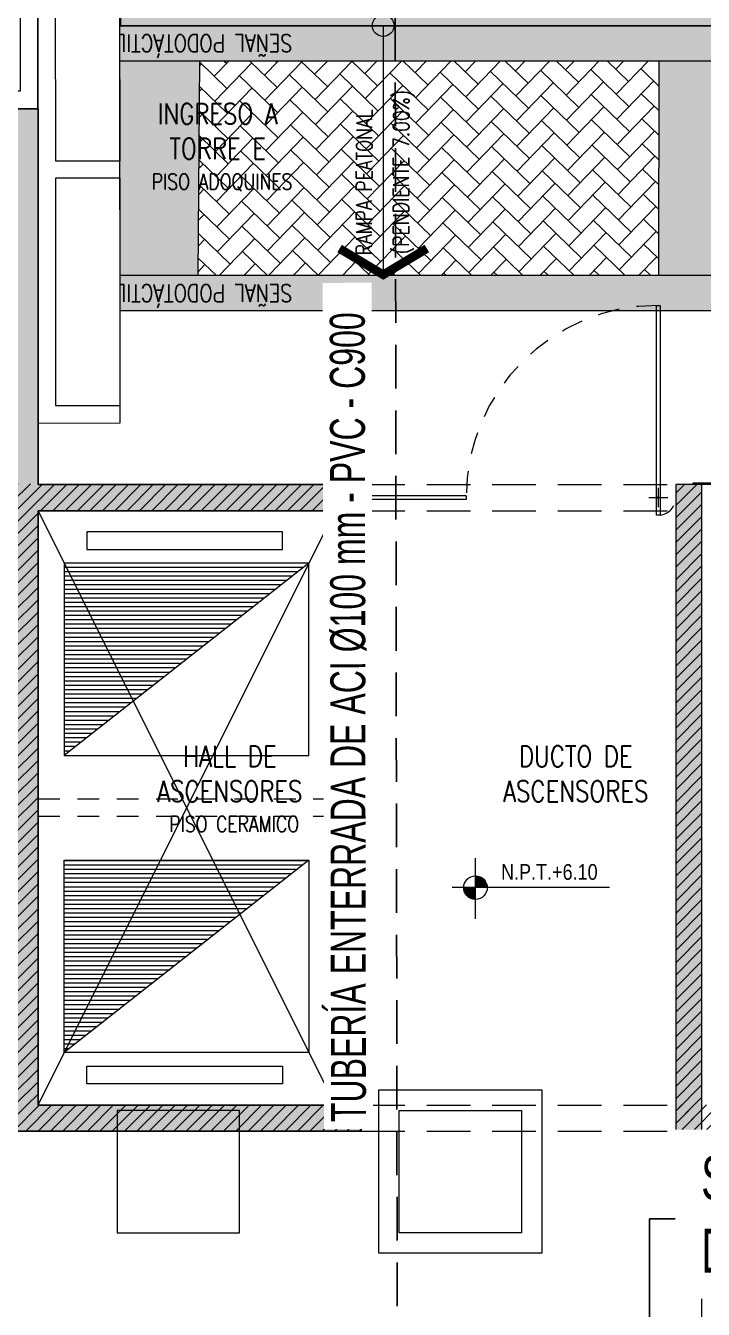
# Model space of a CAD drawing. Header units: millimetres. Extents: x 3765 to 3833, y 1327 to 1657.
# Drawn here: x 3791.45 to 3795.33, y 1488.24 to 1495.59 of the extents above; entities that cross this region are included whole.
import ezdxf
from ezdxf import colors
from ezdxf.entities.mleader import LeaderData, LeaderLine
from ezdxf.enums import TextEntityAlignment as Align
from ezdxf.math import Vec2, Vec3
from ezdxf.xclip import XClip

# ---------------------------------------------------------------- set-up
doc = ezdxf.new("R2010")
doc.units = ezdxf.units.MM
doc.header["$XCLIPFRAME"] = 2
doc.set_wipeout_variables(frame=1)
for name, pattern in [('ACAD_ISO03W100', [30, 12, -18]), ('ACAD_ISO07W100', [3, 0, -3]), ('DASHED2', [0.375, 0.25, -0.125]), ('HIDDEN', [0.375, 0.25, -0.125]), ('HIDDEN2', [0.1875, 0.125, -0.0625]), ('X-REF_DP_Arquitectura$0$HIDDEN', [0.375, 0.25, -0.125])]:
    doc.linetypes.add(name, pattern=pattern)
doc.layers.get('0').update_dxf_attribs({"color": 251, "lineweight": 9})
for name, color, linetype, lineweight in [('000 SOS 911 TEXTOS ACI', 7, 'Continuous', 9), ('000 SOS 911 TUB. ENTERRADA  ACI', 5, 'DASHED2', 25), ('000 SOS 911 TUBERIA ACI', 3, 'Continuous', 25), ('A-01', 251, 'Continuous', 13), ('A-Adoquines', 251, 'Continuous', 13), ('A-EST PLACAS', 251, 'Continuous', 13), ('A-HATCH', 251, 'Continuous', 13), ('A-MOBILIARIO', 251, 'Continuous', 13), ('A-MURO BAJO', 251, 'Continuous', 13), ('A-MUROS', 251, 'Continuous', 13), ('A-NIVELES-NPT', 251, 'Continuous', 13), ('A-PROYECCIONES', 251, 'HIDDEN2', 13), ('A-TEXTO-ACABADO PISO', 251, 'Continuous', 13), ('A-TEXTO-AMBIENTE', 251, 'Continuous', 13), ('A_20_Estructuras', 251, 'Continuous', 13), ('A_30_DispositivosElect', 251, 'Continuous', 13), ('A_30_TableroElect', 251, 'Continuous', 13), ('A_50_TextoAmbiente', 251, 'Continuous', 13), ('A_50_TextoIndicaciones', 251, 'Continuous', 13), ('A_50_Vigas', 251, 'X-REF_DP_Arquitectura$0$HIDDEN', 13), ('A_60_HatchEstructuras', 251, 'Continuous', 13), ('MURO CF 120', 251, 'Continuous', 13)]:
    doc.layers.add(name, color=color, linetype=linetype, lineweight=lineweight)
doc.styles.add('PIPE', font='ARIALN.TTF', dxfattribs={"width": 0.8})
doc.styles.add('R80', font='ARIALN.TTF', dxfattribs={"height": 2.03})
doc.styles.add('ROMANS', font='romans.shx', dxfattribs={"width": 0.8})
doc.styles.add('TXT_COTAS', font='romans.shx', dxfattribs={"width": 0.8})
pattern_1 = [(45, (-227164.531382, -8188178.54172), (-0.02245064030267, 0.02245064030267), [])]
pattern_2 = [(45, (131.3, -47.8), (-0.035355339, 0.035355339), [])]

# ---------------------------------------------------------------- blocks, each defined once
blk = doc.blocks.new('*U153')
at = {"true_color": 0x636466}
h = blk.add_hatch(dxfattribs=at)
h.set_pattern_fill('HEX', color=251, scale=0.005)
h.set_pattern_definition([(0, (2.429665, 0), (0, 0.0274963), [0.015875, -0.03175]), (120, (2.429665, 0), (-0.0238125, -0.01374815), [0.015875, -0.03175]), (60, (2.44554, 0), (-0.0238125, 0.01374815), [0.015875, -0.03175])])
h.paths.add_polyline_path([(0, 0.2), (0, 0), (3.6297, 0), (3.6297, 0.2)])
at = {"layer": 'A-01'}
blk.add_lwpolyline([(0, 0.2), (0, 0), (3.6297, 0), (3.6297, 0.2)], close=True, dxfattribs=at)
at = {"layer": 'A_50_TextoIndicaciones', "insert": (3.0297, 0.1), "char_height": 0.1, "width": 1.200005, "attachment_point": 5, "style": 'TXT_COTAS'}
blk.add_mtext('\\pxsm1,qc,t16;SEÑAL PODOTÁCTIL', dxfattribs=at)
blk = doc.blocks.new('*U154')
at = {"true_color": 0x636466}
h = blk.add_hatch(dxfattribs=at)
h.set_pattern_fill('HEX', color=251, scale=0.005)
h.set_pattern_definition([(0, (2.42947, 0), (0, 0.0274963), [0.015875, -0.03175]), (120, (2.42947, 0), (-0.0238125, -0.01374815), [0.015875, -0.03175]), (60, (2.445345, 0), (-0.0238125, 0.01374815), [0.015875, -0.03175])])
h.paths.add_polyline_path([(0, 0.2), (0, 0), (3.6295, 0), (3.6295, 0.2)])
at = {"layer": 'A-01'}
blk.add_lwpolyline([(0, 0.2), (0, 0), (3.6295, 0), (3.6295, 0.2)], close=True, dxfattribs=at)
at = {"layer": 'A_50_TextoIndicaciones', "insert": (3.0295, 0.1), "char_height": 0.1, "width": 1.200005, "attachment_point": 5, "style": 'TXT_COTAS'}
blk.add_mtext('\\pxsm1,qc,t16;SEÑAL PODOTÁCTIL', dxfattribs=at)
blk = doc.blocks.new('TRAZO 2')
h = blk.add_hatch()
h.set_pattern_fill('AR-HBONE', color=8, scale=0.001, angle=78.37565)
h.set_pattern_definition([(123.37565, (35.34443, 173.15778), (-0.1407371, 0.02895151), [0.3048, -0.1016]), (213.37565, (35.28854, 173.24263), (-0.1407371, 0.02895151), [0.3048, -0.1016])])
h.paths.add_polyline_path([(64.1823, 142.1392), (65.38, 141.8613), (64.8058, 139.2962), (63.6068, 139.5684)])
at = {"layer": 'A-Adoquines'}
h = blk.add_hatch(color=8, dxfattribs=at)
h.dxf.hatch_style = 1
h.paths.add_polyline_path([(64.8058, 139.2962), (63.6068, 139.5684), (63.5129, 139.1489), (64.7126, 138.8802)])
h.paths.add_polyline_path([(65.5056, 142.422), (64.3058, 142.6909), (64.1823, 142.1391), (65.38, 141.8613)])
h.paths.add_polyline_path([(65.8964, 142.3334), (65.7007, 142.3792), (64.9078, 138.8363), (65.1036, 138.7924)])
blk.add_lwpolyline([(64.1823, 142.1391), (65.38, 141.8613), (64.8058, 139.2962), (63.6068, 139.5684)], close=True)
blk.add_lwpolyline([(64.3058, 142.6909), (65.7012, 142.3781), (64.9078, 138.8364), (63.5129, 139.1489)], close=True, dxfattribs=at)
at = {"layer": 'A-Adoquines', "elevation": 0}
blk.add_lwpolyline([(65.8966, 142.3333), (65.7009, 142.3792), (64.9078, 138.8363), (65.1036, 138.7924)], close=True, dxfattribs=at)
at = {"layer": 'A-HATCH'}
blk.add_lwpolyline([(65.6745, 142.2588), (66.9205, 141.9821), (67.1264, 142.9013), (67.3485, 142.8495, 0.099711), (67.7331, 141.2778, 0.257304), (69.6096, 139.8671, 0.13775), (71.3236, 140.2015, 0.129174), (73.5221, 142.1857, 0.104349), (74.6844, 145.0037, 0.124556), (74.561, 147.5253, 0.208461), (73.2322, 149.1385, 0.052972), (72.7817, 149.2982), (67.5273, 150.5264), (68.8822, 156.5832), (69.81, 156.3753)], format="xyb", dxfattribs=at)
at = {"rotation": 77.38167198068747}
for name, p in [('*U153', (63.5129, 139.1489)), ('*U154', (64.9078, 138.8364))]:
    blk.add_blockref(name, p, dxfattribs=at)
blk = doc.blocks.new('A$C9f73720c')
at = {"layer": 'A-PROYECCIONES', "linetype": 'Continuous'}
h = blk.add_hatch(color=256, dxfattribs=at)
h.dxf.hatch_style = 1
edge = h.paths.add_edge_path()
edge.add_arc((33.1235, 110.2097), 0.0625, 0, 360)
blk.add_line((33.1235, 110.2097, 0), (31.7324, 110.521, 0), dxfattribs=at)
at = {"layer": 'A-PROYECCIONES', "linetype": 'Continuous', "const_width": 0.05, "elevation": 0}
blk.add_lwpolyline([(31.9333, 110.7322), (31.7324, 110.521), (31.8241, 110.2443)], dxfattribs=at)
at = {"layer": 'A-PROYECCIONES', "linetype": 'Continuous'}
blk.add_circle((33.1235, 110.2097, 0), 0.0625, dxfattribs=at)
at = {"rotation": 0.00873130886672623}
blk.add_blockref('TRAZO 2', (-32.2017, -30.593, 0), dxfattribs=at)
at = {"layer": 'A_50_TextoIndicaciones', "style": 'ROMANS', "width": 0.8}
for s, p in [('RAMPA PEATONAL', (31.8546, 110.5605, 0)), ('(PENDIENTE 7.00%%%)', (31.8143, 110.3531, 0))]:
    blk.add_text(s, height=0.09, rotation=347.23148, dxfattribs=at).set_placement(p)
blk = doc.blocks.new('*U112')
for p, q in [((-0.2457, -0.0949), (-0.2457, 0.3957)), ((0.2449, 0.3957), (-0.2457, 0.3957)), ((0.2449, -0.0949), (0.2449, 0.3957)), ((-0.1537, -0.0029), (-0.1537, 0.3037)), ((0.1529, -0.0029), (0.1529, 0.3037)), ((0.2449, -0.0949), (-0.2457, -0.0949))]:
    blk.add_line(p, q)
at = {"linetype": 'HIDDEN', "ltscale": 12}
blk.add_circle((0, 0.1504), 0.4, dxfattribs=at)
at = {"ltscale": 0.035}
blk.add_circle((0, 0.1504), 0.4, dxfattribs=at)
blk = doc.blocks.new('A$C44b26ab3')
at = {"layer": 'A_30_TableroElect', "xscale": -1, "rotation": 90.35724673086504}
blk.add_blockref('*U112', (3.8094, 2.2857, 0), dxfattribs=at)
at = {"color": 3}
blk.add_wipeout([(2.2005, 0.8423), (0.1027, 1.313), (0, 0.8543), (3.8095, 0), (4.0114, 0.921), (2.3037, 1.3033)], dxfattribs=at).translate(0, 0, 0).dxf.layer = 'A_30_DispositivosElect'
at = {"layer": 'A_30_TableroElect'}
h = blk.add_hatch(dxfattribs=at)
h.set_pattern_fill('ANSI31', color=256, scale=0.01)
h.set_pattern_definition(pattern_1)
edge = h.paths.add_edge_path()
edge.add_line((3.6994, 0.6616), (3.9433, 0.607))
edge.add_line((3.9433, 0.607), (4.0136, 0.9211))
edge.add_line((4.0136, 0.9211), (3.7697, 0.9757))
edge.add_line((3.7697, 0.9757), (3.6994, 0.6616))
h = blk.add_hatch(dxfattribs=at)
h.set_pattern_fill('ANSI31', color=256, scale=0.01)
h.set_pattern_definition(pattern_1)
edge = h.paths.add_edge_path()
edge.add_line((3.5639, 0.0566), (3.8079, 0.002))
edge.add_line((3.8079, 0.002), (3.8778, 0.3142))
edge.add_line((3.8778, 0.3142), (3.6338, 0.3688))
edge.add_line((3.6338, 0.3688), (3.5639, 0.0566))
for p, q in [((2.3055, 1.3015, 0.006), (2.2028, 0.8429, 0.006)), ((3.7693, 0.9738, 0.006), (2.3055, 1.3015, 0.006)), ((2.4031, 1.2797, 0.006), (2.3222, 0.9186, 0.006)), ((3.6717, 0.9957, 0.006), (2.4031, 1.2797, 0.006)), ((0.4463, 1.2361, 0.006), (0.3436, 0.7774, 0.006)), ((3.6666, 0.5152, 0.006), (0.4463, 1.2361, 0.006)), ((0.522, 1.1166, 0.006), (0.4412, 0.7556, 0.006)), ((1.7906, 0.8327, 0.006), (0.522, 1.1166, 0.006)), ((3.5908, 0.6346, 0.006), (3.6717, 0.9957, 0.006)), ((3.6666, 0.5152, 0.006), (3.7693, 0.9738, 0.006)), ((2.3222, 0.9186, 0.006), (3.5908, 0.6346, 0.006)), ((1.7098, 0.4716, 0.006), (1.7906, 0.8327, 0.006)), ((1.8882, 0.8108, 0.006), (1.8074, 0.4496, 0.006)), ((3.1568, 0.5269, 0.006), (1.8882, 0.8108, 0.006)), ((2.2028, 0.8429, 0.006), (3.6666, 0.5152, 0.006)), ((0.3436, 0.7774, 0.006), (3.5639, 0.0566, 0.006)), ((0.4412, 0.7556, 0.006), (1.7098, 0.4716, 0.006)), ((3.076, 0.1657, 0.006), (3.1568, 0.5269, 0.006)), ((3.5639, 0.0566, 0.006), (3.6666, 0.5152, 0.006)), ((1.8074, 0.4496, 0.006), (3.076, 0.1657, 0.006)), ((3.2282, 0.3878, 0.006), (3.1736, 0.1439, 0.006)), ((3.5209, 0.3222, 0.006), (3.2282, 0.3878, 0.006)), ((3.4663, 0.0784, 0.006), (3.5209, 0.3222, 0.006)), ((3.1736, 0.1439, 0.006), (3.4663, 0.0784, 0.006))]:
    blk.add_line(p, q, dxfattribs=at)
at = {"layer": 'A_30_TableroElect', "elevation": -0.772}
blk.add_lwpolyline([(3.8778, 0.3142), (3.9433, 0.607), (3.6994, 0.6616), (3.6338, 0.3688), (3.8778, 0.3142)], dxfattribs=at)
blk = doc.blocks.new('ESTRUC_P1')
at = {"layer": 'A_60_HatchEstructuras'}
h = blk.add_hatch(color=256, dxfattribs=at)
h.dxf.hatch_style = 1
h.paths.add_polyline_path([(23.55, -6.175), (21.7, -6.175), (21.7, -2.775), (23.55, -2.775), (23.55, -2.625), (21.7, -2.625), (21.7, -0.475), (20.85, -0.475), (20.85, -0.625), (21.55, -0.625), (21.55, -6.325), (23.55, -6.325)])
h = blk.add_hatch(color=256, dxfattribs=at)
h.dxf.hatch_style = 1
h.paths.add_polyline_path([(25.5, -2.625), (25.35, -2.625), (25.35, -6.325), (25.5, -6.325)])
h.paths.add_polyline_path([(25.88, -0.625), (26.5, -0.625), (26.5, -0.475), (25.68, -0.475), (25.68, -6.325), (25.88, -6.325)])
for points in [[(21.7, -6.175), (23.4, -2.775)], [(21.7, -2.775), (23.4, -6.175)]]:
    blk.add_lwpolyline(points)
at = {"layer": 'A_20_Estructuras'}
for points in [[(23.55, -6.175), (21.7, -6.175), (21.7, -2.775), (23.55, -2.775), (23.55, -2.625), (21.7, -2.625), (21.7, -0.475), (20.85, -0.475), (20.85, -0.625), (21.55, -0.625), (21.55, -6.325), (23.55, -6.325)], [(25.5, -2.625), (25.35, -2.625), (25.35, -6.325), (25.5, -6.325)]]:
    blk.add_lwpolyline(points, close=True, dxfattribs=at)
at = {"layer": 'A_50_Vigas'}
for p, q in [((23.55, -2.625), (25.35, -2.625)), ((23.4, -2.775), (23.4, -6.175)), ((23.55, -2.775), (25.35, -2.775)), ((23.55, -2.775), (23.55, -6.175))]:
    blk.add_line(p, q, dxfattribs=at)
for points in [[(23.55, -6.175), (25.35, -6.175)], [(23.55, -6.325), (25.35, -6.325)], [(25.5, -7.525), (25.5, -6.325)]]:
    blk.add_lwpolyline(points, dxfattribs=at)
blk = doc.blocks.new('DPTO 75.2')
at = {"layer": 'A-MUROS', "color": 8}
blk.add_line((10.05, 5.85, 0), (10.9, 5.85, 0), dxfattribs=at)
blk = doc.blocks.new('ASCENSOR_01')
h = blk.add_hatch()
h.set_pattern_fill('_U', color=256, scale=0.025, angle=360, style=0, pattern_type=0)
h.set_pattern_definition([(1e-07, (54.049875, -126.000315), (-4e-11, 0.025), [])])
h.paths.add_polyline_path([(-1.4, 1.1), (0, 0), (0, 1.1)])
blk.add_line((-1.4, 1.1, 0), (0, 0))
for points in [[(-0.1281, 1.178), (-1.2496, 1.178), (-1.2496, 1.2783), (-0.1281, 1.2783)], [(0, 0), (-1.4, 0), (-1.4, 1.1), (0, 1.1)]]:
    blk.add_lwpolyline(points, close=True)
blk = doc.blocks.new('MV_120')
at = {"color": 7}
for p, q in [((-0.155, 0), (-0.045, 0)), ((-0.1, 0.055), (-0.1, -0.055))]:
    blk.add_line(p, q, dxfattribs=at)
blk.add_lwpolyline([(-0.09, 1.0995), (-0.09, -0.0995, -0.050126), (-0.11, -0.0995), (-0.11, 1.0995, -0.050126), (-0.09, 1.0995, 1.105542)], format="xyb")
blk.add_circle((-0.1, 0), 0.005, dxfattribs=at)
at = {"color": 7, "linetype": 'HIDDEN', "ltscale": 0.5}
blk.add_arc((-0.1, 0), 1.1, 90, 180, dxfattribs=at)
at = {"color": 8, "linetype": 'ACAD_ISO03W100', "ltscale": 0.0025}
blk.add_arc((-0.1, 0), 0.1, 275.73917, 0, dxfattribs=at)
blk = doc.blocks.new('N.03')
h = blk.add_hatch()
h.set_pattern_fill('_U', color=256, scale=0.025, angle=180.00018, style=0, pattern_type=0)
h.set_pattern_definition([(180.000175, (-57.700256, 134.200156), (7.64e-08, -0.025), [])])
h.paths.add_polyline_path([(-2.25, 8.2), (-3.65, 7.1), (-3.65, 8.2)])
for p, q in [((-1.35, 10.285), (-1.95, 10.285)), ((-1.35, 10.285), (-1.35, 10.265)), ((-1.35, 10.265), (-1.95, 10.265)), ((-2.25, 8.2), (-3.65, 7.1, 0))]:
    blk.add_line(p, q)
at = {"color": 3, "elevation": 0}
blk.add_lwpolyline([(0.14, 10.36), (0.14, 10.41), (0.15, 10.41), (0.15, 10.35), (-0.05, 10.35), (-0.05, 10.36)], close=True, dxfattribs=at)
at = {"elevation": 0}
for points in [[(-3.65, 8.2), (-2.25, 8.2), (-2.25, 7.1), (-3.65, 7.1)], [(-3.5219, 7.022), (-2.4004, 7.022), (-2.4004, 6.9217), (-3.5219, 6.9217)]]:
    blk.add_lwpolyline(points, close=True, dxfattribs=at)
at = {"color": 3}
blk.add_lwpolyline([(-0.05, 6.65), (0.2, 6.65), (0.2, 6.64), (-0.05, 6.64)], close=True, dxfattribs=at)
at = {"layer": 'A-MOBILIARIO', "elevation": 0}
for points in [[(-2.11, 9.35), (-2.11, 9.9), (-2.14, 9.9), (-2.14, 9.35)], [(-2.11, 9.35), (-2.11, 8.8), (-2.14, 8.8), (-2.14, 9.35)], [(-2.11, 7.65), (-2.11, 8.2), (-2.14, 8.2), (-2.14, 7.65)], [(-2.11, 7.65), (-2.11, 7.1), (-2.14, 7.1), (-2.14, 7.65)]]:
    blk.add_lwpolyline(points, close=True, dxfattribs=at)
at = {"layer": 'A-MURO BAJO'}
for p, q in [((-2.1, 8.9, 0), (-2.1, 9.8, 0)), ((-2.1, 7.2, 0), (-2.1, 8.1, 0))]:
    blk.add_line(p, q, dxfattribs=at)
at = {"layer": 'A-MUROS'}
blk.add_lwpolyline([(-3.8, 12.5), (-3.8, 10.35), (-1.95, 10.35), (-1.95, 9.8), (-2.1, 9.8), (-2.1, 10.2), (-3.8, 10.2), (-3.8, 6.8), (-2.1, 6.8), (-2.1, 7.2), (-1.95, 7.2), (-1.95, 6.65), (-3.95, 6.65), (-3.8, 6.65)], dxfattribs=at)
at = {"layer": 'A-MUROS', "elevation": 0}
blk.add_lwpolyline([(-0.15, 6.65), (0, 6.65), (0, 10.35), (-0.15, 10.35)], close=True, dxfattribs=at)
at = {"layer": 'A-MUROS'}
blk.add_lwpolyline([(-2.1, 8.1), (-1.95, 8.1), (-1.95, 8.9), (-2.1, 8.9)], close=True, dxfattribs=at)
at = {"layer": 'A-PROYECCIONES'}
for p, q in [((-2.1, 8.55, 0), (-3.8, 8.55, 0)), ((-2.1, 8.45, 0), (-3.8, 8.45, 0))]:
    blk.add_line(p, q, dxfattribs=at)
blk.add_blockref('MV_120', (-0.15, 10.275))
at = {"xscale": -1, "rotation": 359.9998249622922}
blk.add_blockref('ASCENSOR_01', (-3.65, 8.8, 0), dxfattribs=at)
blk = doc.blocks.new('JUNTA2')
at = {"color": 3}
blk.add_lwpolyline([(0.07, -2.14), (0.07, -2.09), (0.08, -2.09), (0.08, -2.15), (-0.15, -2.15), (-0.15, -2.14)], close=True, dxfattribs=at)
at = {"layer": 'A-MUROS', "elevation": 0}
blk.add_lwpolyline([(-3.9, 0), (-4.75, 0), (-4.75, -0.15), (-4.05, -0.15), (-4.05, -4.3), (-6.35, -4.3)], dxfattribs=at)
blk = doc.blocks.new('TF_P1')
at = {"color": 8}
blk.add_blockref('JUNTA2', (26.95, 10.575), dxfattribs=at)
blk.add_blockref('DPTO 75.2', (12.15, 4.725, 0), dxfattribs=at)
blk.add_blockref('N.03', (26.85, -1.925), dxfattribs=at)
blk = doc.blocks.new('TEXTO AMBIENTES P1')
at = {"layer": 'A-TEXTO-ACABADO PISO', "char_height": 0.09, "attachment_point": 2, "rotation": 359.99998, "style": 'ROMANS'}
for s, insert in [('PISO ADOQUINES', (22.753, -0.8476)), ('PISO CERAMICO', (22.8224, -4.5229))]:
    blk.add_mtext_dynamic_manual_height_columns(s, width=1.20225, gutter_width=12.5, heights=[0], dxfattribs=dict(at, insert=insert))
at = {"layer": 'A-TEXTO-AMBIENTE', "char_height": 0.12, "attachment_point": 5, "style": 'ROMANS'}
for s, insert, width in [('\\pxqc;INGRESO A TORRE E', (22.7278, -0.6043, 0), 1.061918), ('\\pxqc;HALL DE \\PASCENSORES', (22.7972, -4.2796, 0), 1.061918), ('\\pxqc;DUCTO DE \\PASCENSORES', (24.7773, -4.2796), 1.044421)]:
    blk.add_mtext(s, dxfattribs=dict(at, insert=insert, width=width))
blk = doc.blocks.new('SIM NIVEL PLANTA')
at = {"linetype": 'Continuous'}
h = blk.add_hatch(dxfattribs=at)
h.set_pattern_fill('_USER', color=0, scale=0.089997, angle=45, style=0, pattern_type=0)
h.set_pattern_definition([(45, (31854.49523, 23864.84028), (-0.06363728001, 0.06363728001), [])])
h.paths.add_polyline_path([(-17.33, 0), (-15.98, 0, 0.409209), (-17.33, 1.33)])
h.paths.add_polyline_path([(-18.68, 0, 0.004279), (-18.68, -0.02, 0.414214), (-17.33, -1.37), (-17.33, 0)])
at = {"color": 0}
for p, q in [((-17.33, -3.58), (-17.33, 3.34)), ((-2, 0), (-20, 0))]:
    blk.add_line(p, q, dxfattribs=at)
at = {"color": 0, "linetype": 'Continuous'}
blk.add_circle((-17.33, -0.02), 1.35, dxfattribs=at)
at = {"color": 0, "style": 'R80'}
blk.add_attdef('N.P.T.+0.00', text='', height=1.8, dxfattribs=at).set_placement((-8.87, 1.77), align=Align.MIDDLE_CENTER)
blk = doc.blocks.new('NIVELES')
at = {"layer": 'A-NIVELES-NPT'}
ref = blk.add_blockref('SIM NIVEL PLANTA', (-0.5804, -4.456, 0), dxfattribs=dict(at, xscale=0.05, yscale=0.05, zscale=0.05))
ref.add_attrib('N.P.T.+0.00', 'N.P.T.+6.10', dxfattribs={"layer": '0', "height": 0.09, "style": 'R80'}).set_placement((-1.024, -4.3673, 0), align=Align.MIDDLE_CENTER)
blk = doc.blocks.new('TORRE F HATCH CORTAFUEGO')
at = {"layer": 'MURO CF 120'}
h = blk.add_hatch(dxfattribs=at)
h.set_pattern_fill('_USER', color=8, scale=0.05, angle=45, style=0, pattern_type=0)
h.set_pattern_definition(pattern_2)
h.paths.add_polyline_path([(-25.8, 7.675), (-25.65, 7.675), (-25.65, 11.2297), (-25.8, 11.2297)])
h = blk.add_hatch(dxfattribs=at)
h.set_pattern_fill('_USER', color=8, scale=0.05, angle=45, style=0, pattern_type=0)
h.set_pattern_definition(pattern_2)
h.paths.add_polyline_path([(-25.65, 11.225), (-23.95, 11.225), (-23.95, 11.075), (-25.65, 11.075)])
h = blk.add_hatch(dxfattribs=at)
h.set_pattern_fill('_USER', color=8, scale=0.05, angle=45, style=0, pattern_type=0)
h.set_pattern_definition(pattern_2)
h.paths.add_polyline_path([(-23.8, 10.675), (-23.95, 10.675), (-23.95, 11.225), (-23.8, 11.225)])
h = blk.add_hatch(dxfattribs=at)
h.set_pattern_fill('_USER', color=8, scale=0.05, angle=45, style=0, pattern_type=0)
h.set_pattern_definition(pattern_2)
h.paths.add_polyline_path([(-22, 7.525), (-21.85, 7.525), (-21.85, 11.225), (-22, 11.225)])
h = blk.add_hatch(dxfattribs=at)
h.set_pattern_fill('_USER', color=8, scale=0.05, angle=45, style=0, pattern_type=0)
h.set_pattern_definition(pattern_2)
h.paths.add_polyline_path([(-23.8, 9.775), (-23.95, 9.775), (-23.95, 8.975), (-23.8, 8.975)])
h = blk.add_hatch(dxfattribs=at)
h.set_pattern_fill('_USER', color=8, scale=0.05, angle=45, style=0, pattern_type=0)
h.set_pattern_definition(pattern_2)
h.paths.add_polyline_path([(-23.8, 8.075), (-23.95, 8.075), (-23.95, 7.675), (-23.8, 7.675)])
h = blk.add_hatch(dxfattribs=at)
h.set_pattern_fill('_USER', color=8, scale=0.05, angle=45, style=0, pattern_type=0)
h.set_pattern_definition(pattern_2)
h.paths.add_polyline_path([(-25.8, 7.525), (-23.8, 7.525), (-23.8, 7.675), (-25.8, 7.675)])
h = blk.add_hatch(dxfattribs=at)
h.set_pattern_fill('_USER', color=8, scale=0.05, angle=45, style=0, pattern_type=0)
h.set_pattern_definition(pattern_2)
h.paths.add_polyline_path([(-22, 7.525), (-22, 7.675), (-21.47, 7.675), (-21.47, 7.525)])
blk = doc.blocks.new('TEXTO NOTAS P1')
at = {"color": 8, "elevation": 0}
blk.add_lwpolyline([(22.8525, -6.2056), (22.1525, -6.2056), (22.1525, -6.9056), (22.8525, -6.9056)], close=True, dxfattribs=at)

msp = doc.modelspace()

# ---------------------------------------------------------------- linework, layer by layer
at = {"layer": '000 SOS 911 TUB. ENTERRADA  ACI'}
msp.add_lwpolyline([(3793.5821, 1485.2622), (3793.563, 1497.793)], dxfattribs=at)
at = {"layer": '000 SOS 911 TUBERIA ACI', "color": 251}
msp.add_lwpolyline([(3791.5221, 1492.8126), (3793.2221, 1492.8126), (3793.2221, 1489.4126), (3791.5221, 1489.4126)], close=True, dxfattribs=at)

# ---------------------------------------------------------------- next in the draw order: block references
at = {"color": 7, "linetype": 'ACAD_ISO07W100', "ltscale": 5, "true_color": 0xffffff}
ref = msp.add_blockref('A$C9f73720c', (3908.2809, 1487.3354), dxfattribs=dict(at, rotation=102.6156181418625))
XClip(ref).set_block_clipping_path([(22.1542253106, 140.4101169162), (10.3600901397, 87.7136669306), (29.6608346476, 83.3939150368), (41.4549698184, 136.0903650224)])

# ---------------------------------------------------------------- next in the draw order: block references
at = {"layer": 'A-EST PLACAS', "rotation": 102.652201466228}
msp.add_blockref('A$C44b26ab3', (3792.8259, 1493.15, 0), dxfattribs=at)

# ---------------------------------------------------------------- next in the draw order: block references
at = {"color": 251}
msp.add_blockref('ESTRUC_P1', (3769.8221, 1495.5876), dxfattribs=at)

# ---------------------------------------------------------------- next in the draw order: block references
msp.add_blockref('TF_P1', (3768.4721, 1484.5379), dxfattribs=at)

# ---------------------------------------------------------------- next in the draw order: linework, layer by layer
at = {"layer": 'A_30_TableroElect'}
for points in [[(3793.4721, 1489.499), (3794.4055, 1489.499), (3794.4055, 1488.5656), (3793.4721, 1488.5656)], [(3793.5888, 1489.3823), (3794.2888, 1489.3823), (3794.2888, 1488.6823), (3793.5888, 1488.6823)]]:
    msp.add_lwpolyline(points, close=True, dxfattribs=at)

# ---------------------------------------------------------------- next in the draw order: block references
msp.add_blockref('NIVELES', (3795.4725, 1495.1136, 0))
at = {"layer": 'A_50_TextoAmbiente'}
msp.add_blockref('TEXTO AMBIENTES P1', (3769.8221, 1495.5879), dxfattribs=at)
at = {"layer": 'A_50_TextoIndicaciones'}
msp.add_blockref('TEXTO NOTAS P1', (3769.8221, 1495.5879), dxfattribs=at)
at = {"layer": 'MURO CF 120', "color": 251}
msp.add_blockref('TORRE F HATCH CORTAFUEGO', (3817.1721, 1481.7379), dxfattribs=at)

# ---------------------------------------------------------------- next in the draw order: texts
at = {"layer": '000 SOS 911 TEXTOS ACI', "insert": (3793.1988, 1489.3148, 2.3013), "char_height": 0.2, "attachment_point": 1, "rotation": 90.08645, "style": 'PIPE', "bg_fill": 3, "box_fill_scale": 1.2, "bg_fill_color": 256, "bg_fill_transparency": 0}
msp.add_mtext_dynamic_manual_height_columns('TUBERÍA ENTERRADA DE ACI %%C100 mm - PVC - C900', width=4.761762, gutter_width=0.75, heights=[0], dxfattribs=at)

# ---------------------------------------------------------------- next in the draw order: leaders
at = {"layer": '000 SOS 911 TEXTOS ACI'}
ml = msp.add_multileader_mtext('Standard', dxfattribs=at)
ml.set_content('{\\H1.66667x;SUBE TUBERÍA DE ACI %%C100 }', color=256, style='PIPE')
ml.set_leader_properties(color=7)
ml.build(insert=Vec2(0, 0))
ml.multileader.update_dxf_attribs({"text_left_attachment_type": 2, "text_right_attachment_type": 2, "dogleg_length": 2, "arrow_head_size": 0.15})
ctx = ml.context
ctx.base_point, ctx.char_height, ctx.arrow_head_size, ctx.landing_gap_size, ctx.plane_origin, ctx.plane_x_axis, ctx.plane_y_axis = Vec3(3795.1683, 1488.7626, 0), 0.15, 0.15, 0.15, Vec3(3788.3834, 1485.7164, 0), Vec3(1, 0.000395), Vec3(-0.000395, 1)
ctx.left_attachment, ctx.right_attachment = 2, 2
notes = []
notes.append((ctx, [(0, (1, 1, 0), (3795.0221, 1488.7625, 0), (1, 0.000395), 0.1461, [(0, [(3795.0212, 1487.8376, 0)], 0, [])])]))
ctx.mtext.insert, ctx.mtext.text_direction, ctx.mtext.rotation, ctx.mtext.width, ctx.mtext.defined_height, ctx.mtext.flow_direction = Vec3(3795.3181, 1489.1213, 0), Vec3(1, 0.000395), 0.000395, 1.735316, 0.5575, 5
ctx.mtext.has_bg_fill, ctx.mtext.bg_color, ctx.mtext.bg_scale_factor, ctx.mtext.bg_transparency, ctx.mtext.use_window_bg_color = 1, -1073741824, 2, 0, 1
for ctx, leaders in notes:
    for number, flags, end, landing, length, lines in leaders:
        leader = LeaderData()
        leader.index, (leader.has_last_leader_line, leader.has_dogleg_vector, leader.attachment_direction) = number, flags
        leader.last_leader_point, leader.dogleg_vector, leader.dogleg_length = Vec3(end), Vec3(landing), length
        for number, points, colour, breaks in lines:
            line = LeaderLine()
            line.index, line.vertices, line.color, line.breaks = number, Vec3.list(points), colors.encode_raw_color(colour), breaks
            leader.lines.append(line)
        ctx.leaders.append(leader)

doc.saveas('drawing.dxf')
